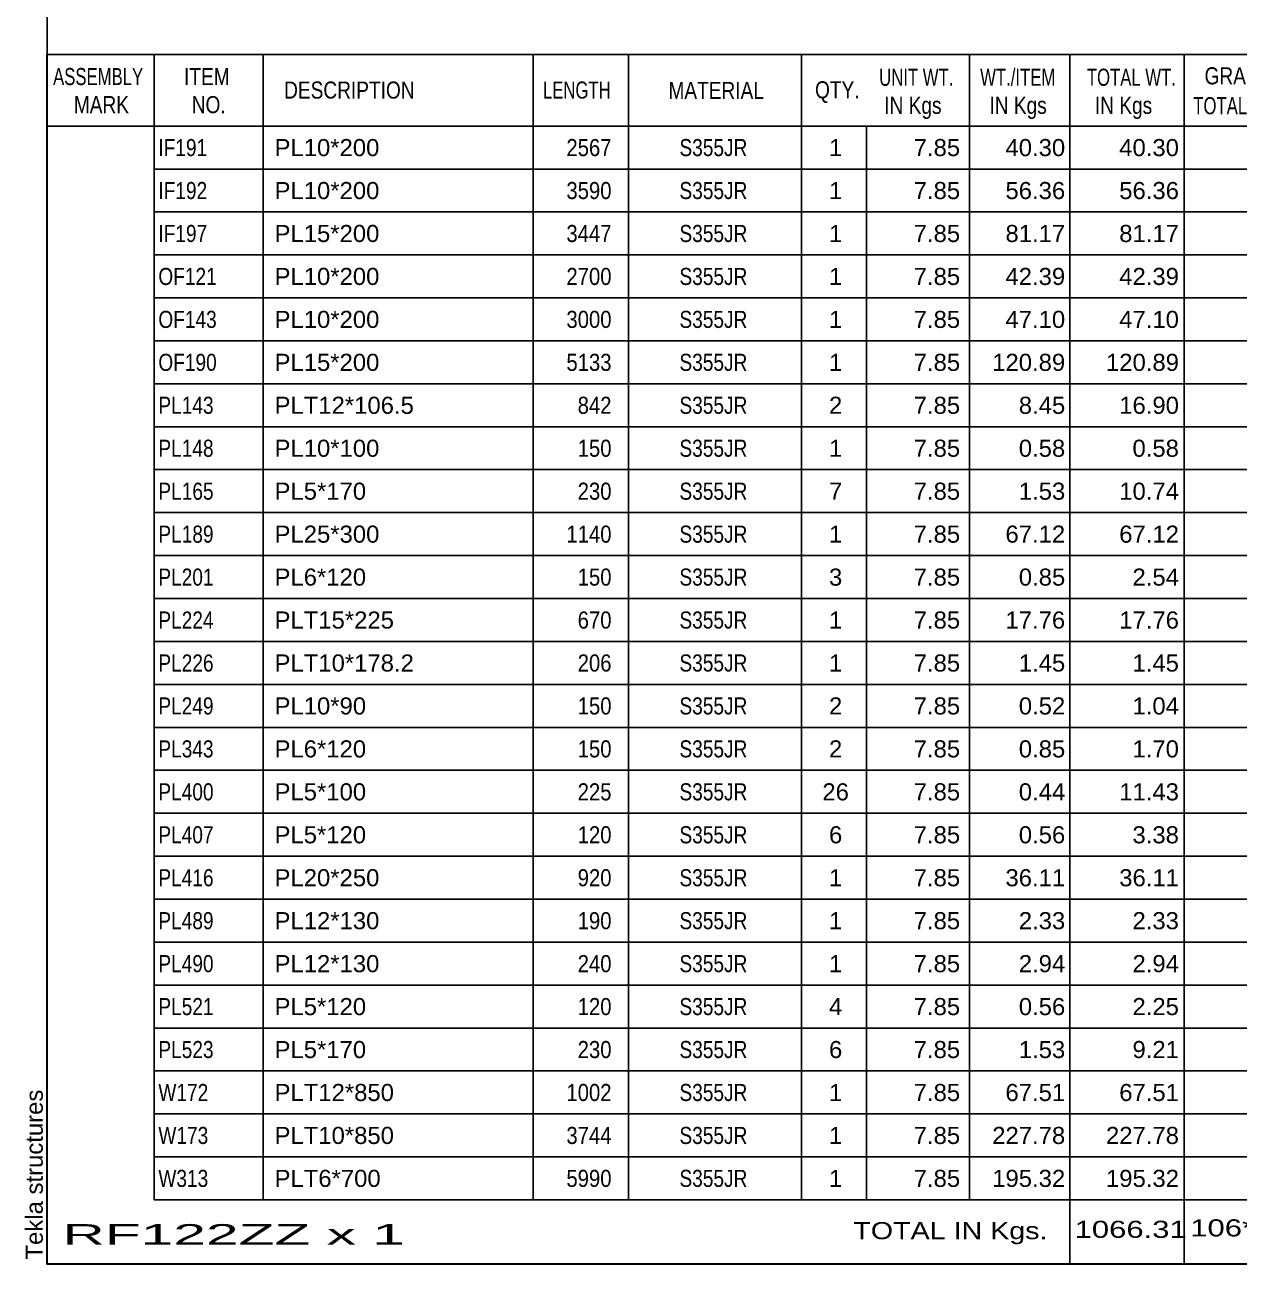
# Model space of a CAD drawing. Header units: millimetres. Extents: x -42 to 361, y -196 to 82.
# Drawn here: x -41.7 to 94.1, y -195.5 to -57 of the extents above; entities that cross this region are included whole.
import ezdxf

# ---------------------------------------------------------------- set-up
doc = ezdxf.new("R2010")
doc.units = ezdxf.units.MM
doc.styles.add('Arial', font='ARIAL.TTF', dxfattribs={"height": 0.2})

# ---------------------------------------------------------------- blocks, each defined once
blk = doc.blocks.new('Unknown-627019805-1200')
at = {"color": 5, "linetype": 'Continuous'}
for p, q in [((-39.14, 81.52), (-39.14, -195.48)), ((-39.14, -195.48), (360.86, -195.48))]:
    blk.add_line(p, q, dxfattribs=at)
at = {"color": 174, "linetype": 'Continuous', "style": 'Arial'}
blk.add_text('Tekla structures', height=1.9102, rotation=90, dxfattribs=at).set_placement((-39.64, -194.98))
blk = doc.blocks.new('CBS_BOM-627019805-8473')
at = {"color": 7, "linetype": 'Continuous'}
for p, q in [((-39.18, -68.31), (-39.18, -60.31)), ((-39.17, -60.31), (115.75, -60.31)), ((-27.18, -68.31), (-27.18, -60.31)), ((-14.99, -68.31), (-14.99, -60.31)), ((15.18, -68.31), (15.18, -60.31)), ((25.86, -68.31), (25.86, -60.31)), ((45.18, -68.31), (45.18, -60.31)), ((63.98, -68.31), (63.98, -60.31)), ((75.19, -68.31), (75.19, -60.31)), ((87.97, -68.31), (87.97, -60.31)), ((-39.18, -68.31), (115.75, -68.31)), ((-39.18, -73.11), (-39.18, -68.31)), ((-27.18, -73.11), (-27.18, -68.31)), ((-14.99, -73.11), (-14.99, -68.31)), ((15.18, -73.11), (15.18, -68.31)), ((25.86, -73.11), (25.86, -68.31)), ((45.18, -73.11), (45.18, -68.31)), ((52.44, -73.11), (52.44, -68.31)), ((63.98, -73.11), (63.98, -68.31)), ((75.19, -73.11), (75.19, -68.31)), ((87.97, -73.11), (87.97, -68.31)), ((-39.18, -77.91), (-39.18, -73.11)), ((-27.18, -73.11), (115.75, -73.11)), ((-27.18, -77.91), (-27.18, -73.11)), ((-14.99, -77.91), (-14.99, -73.11)), ((15.18, -77.91), (15.18, -73.11)), ((25.86, -77.91), (25.86, -73.11)), ((45.18, -77.91), (45.18, -73.11)), ((52.44, -77.91), (52.44, -73.11)), ((63.98, -77.91), (63.98, -73.11)), ((75.19, -77.91), (75.19, -73.11)), ((87.97, -77.91), (87.97, -73.11)), ((-39.18, -82.71), (-39.18, -77.91)), ((-27.18, -77.91), (115.75, -77.91)), ((-27.18, -82.71), (-27.18, -77.91)), ((-14.99, -82.71), (-14.99, -77.91)), ((15.18, -82.71), (15.18, -77.91)), ((25.86, -82.71), (25.86, -77.91)), ((45.18, -82.71), (45.18, -77.91)), ((52.44, -82.71), (52.44, -77.91)), ((63.98, -82.71), (63.98, -77.91)), ((75.19, -82.71), (75.19, -77.91)), ((87.97, -82.71), (87.97, -77.91)), ((-39.18, -87.51), (-39.18, -82.71)), ((-27.18, -82.71), (115.75, -82.71)), ((-27.18, -87.51), (-27.18, -82.71)), ((-14.99, -87.51), (-14.99, -82.71)), ((15.18, -87.51), (15.18, -82.71)), ((25.86, -87.51), (25.86, -82.71)), ((45.18, -87.51), (45.18, -82.71)), ((52.44, -87.51), (52.44, -82.71)), ((63.98, -87.51), (63.98, -82.71)), ((75.19, -87.51), (75.19, -82.71)), ((87.97, -87.51), (87.97, -82.71)), ((-39.18, -92.31), (-39.18, -87.51)), ((-27.18, -87.51), (115.75, -87.51)), ((-27.18, -92.31), (-27.18, -87.51)), ((-14.99, -92.31), (-14.99, -87.51)), ((15.18, -92.31), (15.18, -87.51)), ((25.86, -92.31), (25.86, -87.51)), ((45.18, -92.31), (45.18, -87.51)), ((52.44, -92.31), (52.44, -87.51)), ((63.98, -92.31), (63.98, -87.51)), ((75.19, -92.31), (75.19, -87.51)), ((87.97, -92.31), (87.97, -87.51)), ((-39.18, -97.11), (-39.18, -92.31)), ((-27.18, -92.31), (115.75, -92.31)), ((-27.18, -97.11), (-27.18, -92.31)), ((-14.99, -97.11), (-14.99, -92.31)), ((15.18, -97.11), (15.18, -92.31)), ((25.86, -97.11), (25.86, -92.31)), ((45.18, -97.11), (45.18, -92.31)), ((52.44, -97.11), (52.44, -92.31)), ((63.98, -97.11), (63.98, -92.31)), ((75.19, -97.11), (75.19, -92.31)), ((87.97, -97.11), (87.97, -92.31)), ((-39.18, -101.91), (-39.18, -97.11)), ((-27.18, -97.11), (115.75, -97.11)), ((-27.18, -101.91), (-27.18, -97.11)), ((-14.99, -101.91), (-14.99, -97.11)), ((15.18, -101.91), (15.18, -97.11)), ((25.86, -101.91), (25.86, -97.11)), ((45.18, -101.91), (45.18, -97.11)), ((52.44, -101.91), (52.44, -97.11)), ((63.98, -101.91), (63.98, -97.11)), ((75.19, -101.91), (75.19, -97.11)), ((87.97, -101.91), (87.97, -97.11)), ((-39.18, -106.71), (-39.18, -101.91)), ((-27.18, -101.91), (115.75, -101.91)), ((-27.18, -106.71), (-27.18, -101.91)), ((-14.99, -106.71), (-14.99, -101.91)), ((15.18, -106.71), (15.18, -101.91)), ((25.86, -106.71), (25.86, -101.91)), ((45.18, -106.71), (45.18, -101.91)), ((52.44, -106.71), (52.44, -101.91)), ((63.98, -106.71), (63.98, -101.91)), ((75.19, -106.71), (75.19, -101.91)), ((87.97, -106.71), (87.97, -101.91)), ((-39.18, -111.51), (-39.18, -106.71)), ((-27.18, -106.71), (115.75, -106.71)), ((-27.18, -111.51), (-27.18, -106.71)), ((-14.99, -111.51), (-14.99, -106.71)), ((15.18, -111.51), (15.18, -106.71)), ((25.86, -111.51), (25.86, -106.71)), ((45.18, -111.51), (45.18, -106.71)), ((52.44, -111.51), (52.44, -106.71)), ((63.98, -111.51), (63.98, -106.71)), ((75.19, -111.51), (75.19, -106.71)), ((87.97, -111.51), (87.97, -106.71)), ((-39.18, -116.31), (-39.18, -111.51)), ((-27.18, -111.51), (115.75, -111.51)), ((-27.18, -116.31), (-27.18, -111.51)), ((-14.99, -116.31), (-14.99, -111.51)), ((15.18, -116.31), (15.18, -111.51)), ((25.86, -116.31), (25.86, -111.51)), ((45.18, -116.31), (45.18, -111.51)), ((52.44, -116.31), (52.44, -111.51)), ((63.98, -116.31), (63.98, -111.51)), ((75.19, -116.31), (75.19, -111.51)), ((87.97, -116.31), (87.97, -111.51)), ((-39.18, -121.11), (-39.18, -116.31)), ((-27.18, -116.31), (115.75, -116.31)), ((-27.18, -121.11), (-27.18, -116.31)), ((-14.99, -121.11), (-14.99, -116.31)), ((15.18, -121.11), (15.18, -116.31)), ((25.86, -121.11), (25.86, -116.31)), ((45.18, -121.11), (45.18, -116.31)), ((52.44, -121.11), (52.44, -116.31)), ((63.98, -121.11), (63.98, -116.31)), ((75.19, -121.11), (75.19, -116.31)), ((87.97, -121.11), (87.97, -116.31)), ((-39.18, -125.91), (-39.18, -121.11)), ((-27.18, -121.11), (115.75, -121.11)), ((-27.18, -125.91), (-27.18, -121.11)), ((-14.99, -125.91), (-14.99, -121.11)), ((15.18, -125.91), (15.18, -121.11)), ((25.86, -125.91), (25.86, -121.11)), ((45.18, -125.91), (45.18, -121.11)), ((52.44, -125.91), (52.44, -121.11)), ((63.98, -125.91), (63.98, -121.11)), ((75.19, -125.91), (75.19, -121.11)), ((87.97, -125.91), (87.97, -121.11)), ((-39.18, -130.71), (-39.18, -125.91)), ((-27.18, -125.91), (115.75, -125.91)), ((-27.18, -130.71), (-27.18, -125.91)), ((-14.99, -130.71), (-14.99, -125.91)), ((15.18, -130.71), (15.18, -125.91)), ((25.86, -130.71), (25.86, -125.91)), ((45.18, -130.71), (45.18, -125.91)), ((52.44, -130.71), (52.44, -125.91)), ((63.98, -130.71), (63.98, -125.91)), ((75.19, -130.71), (75.19, -125.91)), ((87.97, -130.71), (87.97, -125.91)), ((-39.18, -135.51), (-39.18, -130.71)), ((-27.18, -130.71), (115.75, -130.71)), ((-27.18, -135.51), (-27.18, -130.71)), ((-14.99, -135.51), (-14.99, -130.71)), ((15.18, -135.51), (15.18, -130.71)), ((25.86, -135.51), (25.86, -130.71)), ((45.18, -135.51), (45.18, -130.71)), ((52.44, -135.51), (52.44, -130.71)), ((63.98, -135.51), (63.98, -130.71)), ((75.19, -135.51), (75.19, -130.71)), ((87.97, -135.51), (87.97, -130.71)), ((-39.18, -140.31), (-39.18, -135.51)), ((-27.18, -135.51), (115.75, -135.51)), ((-27.18, -140.31), (-27.18, -135.51)), ((-14.99, -140.31), (-14.99, -135.51)), ((15.18, -140.31), (15.18, -135.51)), ((25.86, -140.31), (25.86, -135.51)), ((45.18, -140.31), (45.18, -135.51)), ((52.44, -140.31), (52.44, -135.51)), ((63.98, -140.31), (63.98, -135.51)), ((75.19, -140.31), (75.19, -135.51)), ((87.97, -140.31), (87.97, -135.51)), ((-39.18, -145.11), (-39.18, -140.31)), ((-27.18, -140.31), (115.75, -140.31)), ((-27.18, -145.11), (-27.18, -140.31)), ((-14.99, -145.11), (-14.99, -140.31)), ((15.18, -145.11), (15.18, -140.31)), ((25.86, -145.11), (25.86, -140.31)), ((45.18, -145.11), (45.18, -140.31)), ((52.44, -145.11), (52.44, -140.31)), ((63.98, -145.11), (63.98, -140.31)), ((75.19, -145.11), (75.19, -140.31)), ((87.97, -145.11), (87.97, -140.31)), ((-39.18, -149.91), (-39.18, -145.11)), ((-27.18, -145.11), (115.75, -145.11)), ((-27.18, -149.91), (-27.18, -145.11)), ((-14.99, -149.91), (-14.99, -145.11)), ((15.18, -149.91), (15.18, -145.11)), ((25.86, -149.91), (25.86, -145.11)), ((45.18, -149.91), (45.18, -145.11)), ((52.44, -149.91), (52.44, -145.11)), ((63.98, -149.91), (63.98, -145.11)), ((75.19, -149.91), (75.19, -145.11)), ((87.97, -149.91), (87.97, -145.11)), ((-39.18, -154.71), (-39.18, -149.91)), ((-27.18, -149.91), (115.75, -149.91)), ((-27.18, -154.71), (-27.18, -149.91)), ((-14.99, -154.71), (-14.99, -149.91)), ((15.18, -154.71), (15.18, -149.91)), ((25.86, -154.71), (25.86, -149.91)), ((45.18, -154.71), (45.18, -149.91)), ((52.44, -154.71), (52.44, -149.91)), ((63.98, -154.71), (63.98, -149.91)), ((75.19, -154.71), (75.19, -149.91)), ((87.97, -154.71), (87.97, -149.91)), ((-39.18, -159.51), (-39.18, -154.71)), ((-27.18, -154.71), (115.75, -154.71)), ((-27.18, -159.51), (-27.18, -154.71)), ((-14.99, -159.51), (-14.99, -154.71)), ((15.18, -159.51), (15.18, -154.71)), ((25.86, -159.51), (25.86, -154.71)), ((45.18, -159.51), (45.18, -154.71)), ((52.44, -159.51), (52.44, -154.71)), ((63.98, -159.51), (63.98, -154.71)), ((75.19, -159.51), (75.19, -154.71)), ((87.97, -159.51), (87.97, -154.71)), ((-39.18, -164.31), (-39.18, -159.51)), ((-27.18, -159.51), (115.75, -159.51)), ((-27.18, -164.31), (-27.18, -159.51)), ((-14.99, -164.31), (-14.99, -159.51)), ((15.18, -164.31), (15.18, -159.51)), ((25.86, -164.31), (25.86, -159.51)), ((45.18, -164.31), (45.18, -159.51)), ((52.44, -164.31), (52.44, -159.51)), ((63.98, -164.31), (63.98, -159.51)), ((75.19, -164.31), (75.19, -159.51)), ((87.97, -164.31), (87.97, -159.51)), ((-39.18, -169.11), (-39.18, -164.31)), ((-27.18, -164.31), (115.75, -164.31)), ((-27.18, -169.11), (-27.18, -164.31)), ((-14.99, -169.11), (-14.99, -164.31)), ((15.18, -169.11), (15.18, -164.31)), ((25.86, -169.11), (25.86, -164.31)), ((45.18, -169.11), (45.18, -164.31)), ((52.44, -169.11), (52.44, -164.31)), ((63.98, -169.11), (63.98, -164.31)), ((75.19, -169.11), (75.19, -164.31)), ((87.97, -169.11), (87.97, -164.31)), ((-39.18, -173.91), (-39.18, -169.11)), ((-27.18, -169.11), (115.75, -169.11)), ((-27.18, -173.91), (-27.18, -169.11)), ((-14.99, -173.91), (-14.99, -169.11)), ((15.18, -173.91), (15.18, -169.11)), ((25.86, -173.91), (25.86, -169.11)), ((45.18, -173.91), (45.18, -169.11)), ((52.44, -173.91), (52.44, -169.11)), ((63.98, -173.91), (63.98, -169.11)), ((75.19, -173.91), (75.19, -169.11)), ((87.97, -173.91), (87.97, -169.11)), ((-39.18, -178.71), (-39.18, -173.91)), ((-27.18, -173.91), (115.75, -173.91)), ((-27.18, -178.71), (-27.18, -173.91)), ((-14.99, -178.71), (-14.99, -173.91)), ((15.18, -178.71), (15.18, -173.91)), ((25.86, -178.71), (25.86, -173.91)), ((45.18, -178.71), (45.18, -173.91)), ((52.44, -178.71), (52.44, -173.91)), ((63.98, -178.71), (63.98, -173.91)), ((75.19, -178.71), (75.19, -173.91)), ((87.97, -178.71), (87.97, -173.91)), ((-39.18, -183.51), (-39.18, -178.71)), ((-27.18, -178.71), (115.75, -178.71)), ((-27.18, -183.51), (-27.18, -178.71)), ((-14.99, -183.51), (-14.99, -178.71)), ((15.18, -183.51), (15.18, -178.71)), ((25.86, -183.51), (25.86, -178.71)), ((45.18, -183.51), (45.18, -178.71)), ((52.44, -183.51), (52.44, -178.71)), ((63.98, -183.51), (63.98, -178.71)), ((75.19, -183.51), (75.19, -178.71)), ((87.97, -183.51), (87.97, -178.71)), ((-39.18, -188.31), (-39.18, -183.51)), ((-27.18, -183.51), (115.75, -183.51)), ((-27.18, -188.31), (-27.18, -183.51)), ((-14.99, -188.31), (-14.99, -183.51)), ((15.18, -188.31), (15.18, -183.51)), ((25.86, -188.31), (25.86, -183.51)), ((45.18, -188.31), (45.18, -183.51)), ((52.44, -188.31), (52.44, -183.51)), ((63.98, -188.31), (63.98, -183.51)), ((75.19, -188.31), (75.19, -183.51)), ((87.97, -188.31), (87.97, -183.51)), ((-39.18, -195.51), (-39.18, -188.33)), ((-27.18, -188.31), (115.75, -188.31)), ((75.19, -195.51), (75.19, -188.33)), ((87.97, -195.51), (87.97, -188.33)), ((-39.18, -195.51), (115.75, -195.51))]:
    blk.add_line(p, q, dxfattribs=at)
at = {"color": 3, "linetype": 'Continuous', "style": 'Arial'}
for s, height, width, p in [('ASSEMBLY', 1.91, 0.7, (-38.49, -63.73)), ('ITEM', 1.91, 0.8, (-23.85, -63.73)), ('UNIT WT.', 1.91, 0.7, (53.87, -63.81)), ('WT./ITEM', 1.91, 0.7, (65.16, -63.81)), ('TOTAL WT.', 1.91, 0.7, (77.09, -63.81)), ('GRAND', 1.91, 0.8, (90.25, -63.65)), ('DESCRIPTION', 1.9102, 0.8, (-12.66, -65.24)), ('LENGTH', 1.91, 0.7, (16.28, -65.24)), ('MATERIAL', 1.91, 0.8, (30.31, -65.28)), ('QTY.', 1.91, 0.8, (46.7, -65.21)), ('MARK', 1.91, 0.8, (-36.17, -66.87)), ('NO.', 1.91, 0.8, (-22.99, -66.87)), ('IN Kgs', 1.91, 0.8, (54.44, -66.95)), ('IN Kgs', 1.91, 0.8, (66.2, -66.95)), ('IN Kgs', 1.91, 0.8, (77.99, -66.95)), ('TOTAL WT.', 1.91, 0.7, (88.99, -66.99))]:
    blk.add_text(s, height=height, dxfattribs=dict(at, width=width)).set_placement(p)
at = {"color": 7, "linetype": 'Continuous', "style": 'Arial'}
for s, width, p in [('IF191', 0.8, (-26.72, -71.67)), ('2567', 0.85, (18.9, -71.67)), ('S355JR', 0.8, (31.54, -71.67)), ('IF192', 0.8, (-26.72, -76.47)), ('3590', 0.85, (18.9, -76.47)), ('S355JR', 0.8, (31.54, -76.47)), ('IF197', 0.8, (-26.72, -81.27)), ('3447', 0.85, (18.9, -81.27)), ('S355JR', 0.8, (31.54, -81.27)), ('OF121', 0.8, (-26.72, -86.07)), ('2700', 0.85, (18.9, -86.07)), ('S355JR', 0.8, (31.54, -86.07)), ('OF143', 0.8, (-26.72, -90.87)), ('3000', 0.85, (18.9, -90.87)), ('S355JR', 0.8, (31.54, -90.87)), ('OF190', 0.8, (-26.72, -95.67)), ('5133', 0.85, (18.9, -95.67)), ('S355JR', 0.8, (31.54, -95.67)), ('PL143', 0.8, (-26.72, -100.47)), ('842', 0.85, (20.16, -100.47)), ('S355JR', 0.8, (31.54, -100.47)), ('PL148', 0.8, (-26.72, -105.27)), ('150', 0.85, (20.16, -105.27)), ('S355JR', 0.8, (31.54, -105.27)), ('PL165', 0.8, (-26.72, -110.07)), ('230', 0.85, (20.16, -110.07)), ('S355JR', 0.8, (31.54, -110.07)), ('PL189', 0.8, (-26.72, -114.87)), ('1140', 0.85, (18.9, -114.87)), ('S355JR', 0.8, (31.54, -114.87)), ('PL201', 0.8, (-26.72, -119.67)), ('150', 0.85, (20.16, -119.67)), ('S355JR', 0.8, (31.54, -119.67)), ('PL224', 0.8, (-26.72, -124.47)), ('670', 0.85, (20.16, -124.47)), ('S355JR', 0.8, (31.54, -124.47)), ('PL226', 0.8, (-26.72, -129.27)), ('206', 0.85, (20.16, -129.27)), ('S355JR', 0.8, (31.54, -129.27)), ('PL249', 0.8, (-26.72, -134.07)), ('150', 0.85, (20.16, -134.07)), ('S355JR', 0.8, (31.54, -134.07)), ('PL343', 0.8, (-26.72, -138.87)), ('150', 0.85, (20.16, -138.87)), ('S355JR', 0.8, (31.54, -138.87)), ('PL400', 0.8, (-26.72, -143.67)), ('225', 0.85, (20.16, -143.67)), ('S355JR', 0.8, (31.54, -143.67)), ('PL407', 0.8, (-26.72, -148.47)), ('120', 0.85, (20.16, -148.47)), ('S355JR', 0.8, (31.54, -148.47)), ('PL416', 0.8, (-26.72, -153.27)), ('920', 0.85, (20.16, -153.27)), ('S355JR', 0.8, (31.54, -153.27)), ('PL489', 0.8, (-26.72, -158.07)), ('190', 0.85, (20.16, -158.07)), ('S355JR', 0.8, (31.54, -158.07)), ('PL490', 0.8, (-26.72, -162.87)), ('240', 0.85, (20.16, -162.87)), ('S355JR', 0.8, (31.54, -162.87)), ('PL521', 0.8, (-26.72, -167.67)), ('120', 0.85, (20.16, -167.67)), ('S355JR', 0.8, (31.54, -167.67)), ('PL523', 0.8, (-26.72, -172.47)), ('230', 0.85, (20.16, -172.47)), ('S355JR', 0.8, (31.54, -172.47)), ('W172', 0.8, (-26.72, -177.27)), ('1002', 0.85, (18.9, -177.27)), ('S355JR', 0.8, (31.54, -177.27)), ('W173', 0.8, (-26.72, -182.07)), ('3744', 0.85, (18.9, -182.07)), ('S355JR', 0.8, (31.54, -182.07)), ('W313', 0.8, (-26.72, -186.87)), ('5990', 0.85, (18.9, -186.87)), ('S355JR', 0.8, (31.54, -186.87))]:
    blk.add_text(s, height=1.91, dxfattribs=dict(at, width=width)).set_placement(p)
for s, height, p in [('PL10*200', 1.91, (-13.73, -71.67)), ('1', 1.91, (48.26, -71.67)), ('7.85', 1.91, (57.73, -71.67)), ('40.30', 1.91, (67.99, -71.67)), ('40.30', 1.91, (80.71, -71.67)), ('PL10*200', 1.91, (-13.73, -76.47)), ('1', 1.91, (48.26, -76.47)), ('7.85', 1.91, (57.73, -76.47)), ('56.36', 1.91, (67.99, -76.47)), ('56.36', 1.91, (80.71, -76.47)), ('PL15*200', 1.91, (-13.73, -81.27)), ('1', 1.91, (48.26, -81.27)), ('7.85', 1.91, (57.73, -81.27)), ('81.17', 1.91, (67.99, -81.27)), ('81.17', 1.91, (80.71, -81.27)), ('PL10*200', 1.91, (-13.73, -86.07)), ('1', 1.91, (48.26, -86.07)), ('7.85', 1.91, (57.73, -86.07)), ('42.39', 1.91, (67.99, -86.07)), ('42.39', 1.91, (80.71, -86.07)), ('PL10*200', 1.91, (-13.73, -90.87)), ('1', 1.91, (48.26, -90.87)), ('7.85', 1.91, (57.73, -90.87)), ('47.10', 1.91, (67.99, -90.87)), ('47.10', 1.91, (80.71, -90.87)), ('PL15*200', 1.91, (-13.73, -95.67)), ('1', 1.91, (48.26, -95.67)), ('7.85', 1.91, (57.73, -95.67)), ('120.89', 1.91, (66.51, -95.67)), ('120.89', 1.91, (79.23, -95.67)), ('PLT12*106.5', 1.9102, (-13.73, -100.47)), ('2', 1.91, (48.26, -100.47)), ('7.85', 1.91, (57.73, -100.47)), ('8.45', 1.91, (69.48, -100.47)), ('16.90', 1.91, (80.71, -100.47)), ('PL10*100', 1.91, (-13.73, -105.27)), ('1', 1.91, (48.26, -105.27)), ('7.85', 1.91, (57.73, -105.27)), ('0.58', 1.91, (69.48, -105.27)), ('0.58', 1.91, (82.19, -105.27)), ('PL5*170', 1.91, (-13.73, -110.07)), ('7', 1.91, (48.26, -110.07)), ('7.85', 1.91, (57.73, -110.07)), ('1.53', 1.91, (69.48, -110.07)), ('10.74', 1.91, (80.71, -110.07)), ('PL25*300', 1.91, (-13.73, -114.87)), ('1', 1.91, (48.26, -114.87)), ('7.85', 1.91, (57.73, -114.87)), ('67.12', 1.91, (67.99, -114.87)), ('67.12', 1.91, (80.71, -114.87)), ('PL6*120', 1.91, (-13.73, -119.67)), ('3', 1.91, (48.26, -119.67)), ('7.85', 1.91, (57.73, -119.67)), ('0.85', 1.91, (69.48, -119.67)), ('2.54', 1.91, (82.19, -119.67)), ('PLT15*225', 1.91, (-13.73, -124.47)), ('1', 1.91, (48.26, -124.47)), ('7.85', 1.91, (57.73, -124.47)), ('17.76', 1.91, (67.99, -124.47)), ('17.76', 1.91, (80.71, -124.47)), ('PLT10*178.2', 1.9102, (-13.73, -129.27)), ('1', 1.91, (48.26, -129.27)), ('7.85', 1.91, (57.73, -129.27)), ('1.45', 1.91, (69.48, -129.27)), ('1.45', 1.91, (82.19, -129.27)), ('PL10*90', 1.91, (-13.73, -134.07)), ('2', 1.91, (48.26, -134.07)), ('7.85', 1.91, (57.73, -134.07)), ('0.52', 1.91, (69.48, -134.07)), ('1.04', 1.91, (82.19, -134.07)), ('PL6*120', 1.91, (-13.73, -138.87)), ('2', 1.91, (48.26, -138.87)), ('7.85', 1.91, (57.73, -138.87)), ('0.85', 1.91, (69.48, -138.87)), ('1.70', 1.91, (82.19, -138.87)), ('PL5*100', 1.91, (-13.73, -143.67)), ('26', 1.91, (47.52, -143.67)), ('7.85', 1.91, (57.73, -143.67)), ('0.44', 1.91, (69.48, -143.67)), ('11.43', 1.91, (80.71, -143.67)), ('PL5*120', 1.91, (-13.73, -148.47)), ('6', 1.91, (48.26, -148.47)), ('7.85', 1.91, (57.73, -148.47)), ('0.56', 1.91, (69.48, -148.47)), ('3.38', 1.91, (82.19, -148.47)), ('PL20*250', 1.91, (-13.73, -153.27)), ('1', 1.91, (48.26, -153.27)), ('7.85', 1.91, (57.73, -153.27)), ('36.11', 1.91, (67.99, -153.27)), ('36.11', 1.91, (80.71, -153.27)), ('PL12*130', 1.91, (-13.73, -158.07)), ('1', 1.91, (48.26, -158.07)), ('7.85', 1.91, (57.73, -158.07)), ('2.33', 1.91, (69.48, -158.07)), ('2.33', 1.91, (82.19, -158.07)), ('PL12*130', 1.91, (-13.73, -162.87)), ('1', 1.91, (48.26, -162.87)), ('7.85', 1.91, (57.73, -162.87)), ('2.94', 1.91, (69.48, -162.87)), ('2.94', 1.91, (82.19, -162.87)), ('PL5*120', 1.91, (-13.73, -167.67)), ('4', 1.91, (48.26, -167.67)), ('7.85', 1.91, (57.73, -167.67)), ('0.56', 1.91, (69.48, -167.67)), ('2.25', 1.91, (82.19, -167.67)), ('PL5*170', 1.91, (-13.73, -172.47)), ('6', 1.91, (48.26, -172.47)), ('7.85', 1.91, (57.73, -172.47)), ('1.53', 1.91, (69.48, -172.47)), ('9.21', 1.91, (82.19, -172.47)), ('PLT12*850', 1.91, (-13.73, -177.27)), ('1', 1.91, (48.26, -177.27)), ('7.85', 1.91, (57.73, -177.27)), ('67.51', 1.91, (67.99, -177.27)), ('67.51', 1.91, (80.71, -177.27)), ('PLT10*850', 1.91, (-13.73, -182.07)), ('1', 1.91, (48.26, -182.07)), ('7.85', 1.91, (57.73, -182.07)), ('227.78', 1.91, (66.51, -182.07)), ('227.78', 1.91, (79.23, -182.07)), ('PLT6*700', 1.91, (-13.73, -186.87)), ('1', 1.91, (48.26, -186.87)), ('7.85', 1.91, (57.73, -186.87)), ('195.32', 1.91, (66.51, -186.87)), ('195.32', 1.91, (79.23, -186.87))]:
    blk.add_text(s, height=height, dxfattribs=at).set_placement(p)
at = {"color": 6, "linetype": 'Continuous', "style": 'Arial'}
for s, height, width, p in [('RF122ZZ x 1', 2.2922, 2.05, (-37.45, -193.32)), ('TOTAL IN Kgs.', 1.9102, 1.2, (50.98, -192.71)), ('1066.31', 1.91, 1.3, (75.72, -192.56)), ('106***', 1.91, 1.3, (88.65, -192.4))]:
    blk.add_text(s, height=height, dxfattribs=dict(at, width=width)).set_placement(p)

msp = doc.modelspace()

# ---------------------------------------------------------------- block references
for name in ['Unknown-627019805-1200', 'CBS_BOM-627019805-8473']:
    msp.add_blockref(name, (0, 0))

doc.saveas('drawing.dxf')
